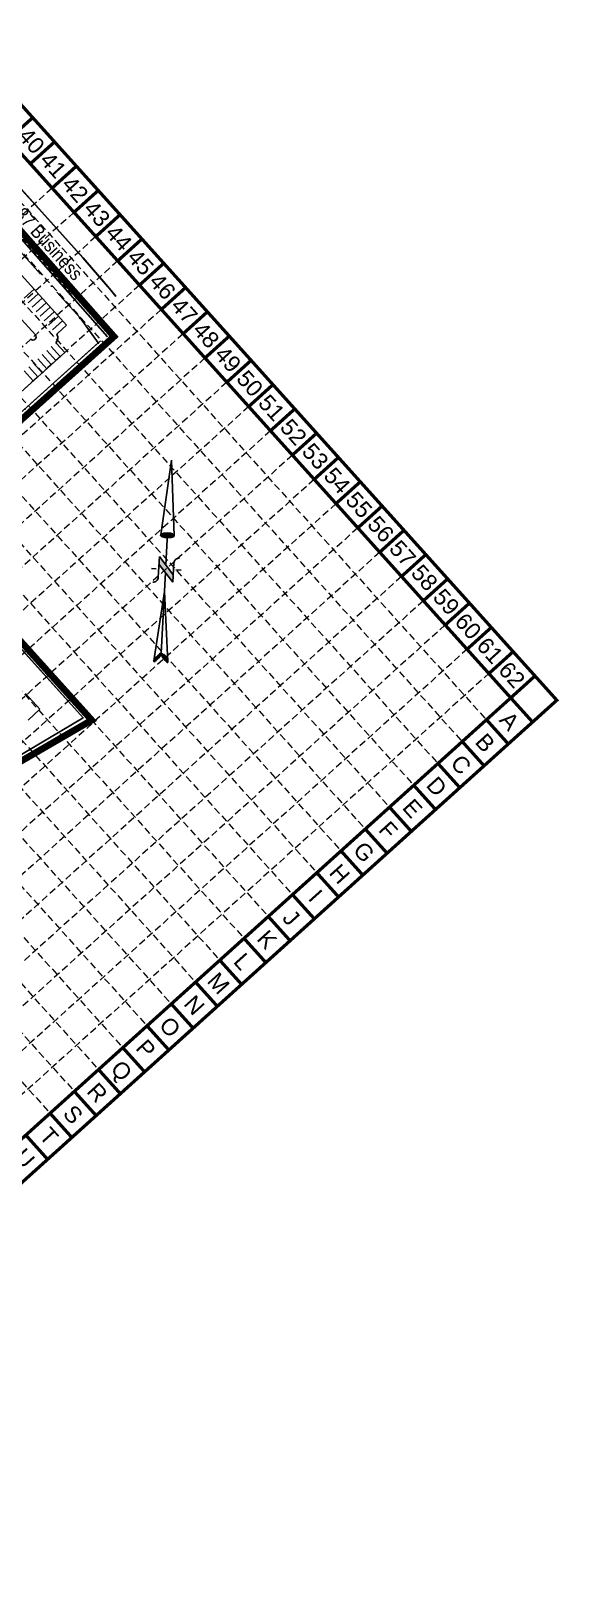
# Model space of a CAD drawing. Header units: inches. Extents: x 5194 to 8721, y 2249 to 5862.
# Drawn here: x 7935 to 8721, y 2249 to 4545 of the extents above; entities that cross this region are included whole.
import ezdxf
from ezdxf.enums import TextEntityAlignment as Align

# ---------------------------------------------------------------- set-up
doc = ezdxf.new("R2010")
doc.units = ezdxf.units.IN
doc.header["$LTSCALE"] = 60
doc.header["$MEASUREMENT"] = 0
for name, pattern in [('03139 TOPO$0$PL2', [2.85, 2.25, -0.2, 0, -0.2, 0, -0.2]), ('DASHED2', [0.375, 0.25, -0.125]), ('HIDDEN', [0.375, 0.25, -0.125]), ('HIDDEN2', [0.1875, 0.125, -0.0625])]:
    doc.linetypes.add(name, pattern=pattern)
for name, color, linetype in [('03139 BASE$0$A1-FLOR-OUTLINE', 7, 'Continuous'), ('03139 BASE$0$AS-FENCE', 7, 'FENCELINE1'), ('03139 BASE$0$CCURB', 7, 'Continuous'), ('03139 BASE$0$CSTRIPE', 8, 'Continuous'), ('03139 TOPO$0$BNDRY-HS-1', 7, '03139 TOPO$0$PL2'), ('03139 TOPO$0$BNDRY65', 7, '03139 TOPO$0$PL2'), ('03139 TOPO$0$EP', 7, 'Continuous'), ('03139 TOPO$0$EP2', 7, 'Continuous'), ('03139 TOPO$0$IRON-SYM', 8, 'Continuous'), ('03139 TOPO$0$STREETNAMES', 7, 'Continuous'), ('BASE', 7, 'Continuous'), ('CSAWCUT', 7, 'HIDDEN2'), ('grid', 254, 'HIDDEN'), ('LIMITS OF DISTURBANCE', 1, 'Continuous'), ('NARROW', 7, 'Continuous')]:
    doc.layers.add(name, color=color, linetype=linetype)
doc.styles.add('ARIAL', font='ARIAL.TTF', dxfattribs={"width": 0.875})
doc.styles.get("Standard").update_dxf_attribs({"font": 'ARIAL.TTF'})
doc.linetypes.add('FENCELINE1', pattern='A,0.25,-0.1,[133,ltypeshp.shx,S=0.1,R=0,X=-0.1,Y=0],-0.1,1', length=1.45)

# ---------------------------------------------------------------- blocks, each defined once
blk = doc.blocks.new('03139 TOPO$0$ip')
for radius in [0.05, 0.0375]:
    blk.add_circle((0, 0), radius)
blk = doc.blocks.new('North Arrow')
at = {"layer": 'NARROW'}
for p, q in [((32.43, 3.06), (32.43, 4.63)), ((0, 0), (22.36, 2)), ((0, 0), (22.33, -2.02)), ((28.77, -2.09), (34.02, 2.32)), ((36.18, 2.33), (30.46, 2.33)), ((36.16, 2.32), (31.04, -2.09)), ((39.1, 0.01), (59.96, 2.11)), ((31.2, -0.05), (21.66, -0.05)), ((21.66, -0.05), (21.66, -0.05)), ((28.77, -2.09), (34.95, -2.09)), ((32.43, -4.26), (32.43, -2.8)), ((57.45, -0.05), (33.41, -0.05)), ((59.83, -2.14), (39.04, -0.01)), ((57.69, -0.03), (57.77, -0.01)), ((57.77, -0.05), (57.69, -0.03))]:
    blk.add_line(p, q, dxfattribs=at)
blk.add_lwpolyline([(22.36, -2.03), (22.59, -1.93, 0.091577), (22.87, -1.44, 0.048306), (23.03, -0.75), (23.07, -0.01), (23.01, 0.82, 0.048306), (22.87, 1.42, 0.091577), (22.59, 1.91), (22.36, 2.01), (22.14, 1.91, 0.091577), (21.86, 1.42, 0.048306), (21.72, 0.82), (21.66, -0.01), (21.72, -0.83, 0.048306), (21.86, -1.44, 0.091577), (22.14, -1.93)], format="xyb", close=True, dxfattribs=at)
for points in [[(57.46, -0.03), (57.44, 0.08, -0.066818), (57.67, 0.47, -0.03073), (58.01, 0.84), (58.52, 1.29), (59.07, 1.7, -0.03073), (59.5, 1.95, -0.066818), (59.93, 2.1), (60.04, 2.06)], [(60.04, 2.06), (60.05, 1.95, -0.066818), (59.82, 1.56, -0.03073), (59.43, 1.14), (58.97, 0.74), (58.42, 0.33, -0.03073), (57.99, 0.08, -0.036692), (57.76, -0.02)], [(57.46, -0.04), (57.44, -0.15, 0.066818), (57.67, -0.54, 0.03073), (58.01, -0.9), (58.52, -1.36), (59.07, -1.77, 0.03073), (59.5, -2.02, 0.066818), (59.93, -2.17), (60.04, -2.13)], [(60.04, -2.13), (60.05, -2.01, 0.066818), (59.82, -1.63, 0.03073), (59.43, -1.2), (58.97, -0.8), (58.42, -0.4, 0.03073), (57.99, -0.15, 0.036692), (57.76, -0.05)]]:
    blk.add_lwpolyline(points, format="xyb", dxfattribs=at)
for centre, start, end in [((30.46, 3.86), 178.8769, 270), ((34.95, -3.62), 358.8769, 90)]:
    blk.add_arc(centre, 1.53, start, end, dxfattribs=at)
for points in [[(23.03, -0.76), (21.67, -0.05), (23.07, -0.05), (21.72, 0.82)], [(23.07, -0.05), (21.72, 0.82), (23.02, 0.75), (21.85, 1.42)], [(23.02, 0.75), (21.85, 1.42), (22.87, 1.44), (22.14, 1.91)], [(22.87, 1.44), (22.14, 1.91), (22.59, 1.91), (22.36, 2)], [(31.05, -2.09), (36.15, 2.36), (28.75, -2.06), (34.01, 2.36)], [(57.44, 0.08), (57.7, -0.01), (57.5, 0.21), (57.77, -0.01)], [(57.45, -0.04), (57.69, -0.02), (57.44, 0.08), (57.7, -0.01)], [(57.5, 0.21), (57.77, -0.01), (57.6, 0.39), (57.94, 0.06)], [(57.6, 0.39), (57.94, 0.06), (57.68, 0.5), (58.07, 0.13)], [(57.68, 0.5), (58.07, 0.13), (57.84, 0.66), (58.29, 0.26)], [(57.84, 0.66), (58.29, 0.26), (58.03, 0.86), (58.52, 0.41)], [(58.03, 0.86), (58.52, 0.41), (58.26, 1.07), (58.73, 0.57)], [(58.26, 1.07), (58.73, 0.57), (58.52, 1.3), (59.05, 0.81)], [(58.52, 1.3), (59.05, 0.81), (58.7, 1.42), (59.26, 0.99)], [(59.26, 1), (58.69, 1.42), (59.45, 1.15), (59, 1.65)], [(59.45, 1.15), (59, 1.65), (59.62, 1.34), (59.28, 1.82)], [(59.62, 1.34), (59.28, 1.82), (59.81, 1.55), (59.49, 1.95)], [(59.81, 1.55), (59.49, 1.95), (59.93, 1.73), (59.69, 2.04)], [(59.93, 1.73), (59.69, 2.04), (60.05, 1.94), (59.93, 2.1)], [(60.05, 1.94), (59.93, 2.1), (60.04, 2.06)], [(22.87, -1.44), (21.72, -0.87), (23.03, -0.76), (21.67, -0.05)], [(22.58, -1.93), (21.86, -1.45), (22.87, -1.44), (21.72, -0.87)], [(22.36, -2.01), (22.14, -1.93), (22.58, -1.93), (21.86, -1.45)], [(57.44, -0.14), (57.69, -0.02), (57.45, -0.04), (57.69, -0.02)], [(57.46, -0.19), (57.7, -0.03), (57.44, -0.14), (57.69, -0.02)], [(57.53, -0.33), (57.76, -0.05), (57.46, -0.19), (57.7, -0.03)], [(57.63, -0.48), (57.9, -0.1), (57.53, -0.33), (57.76, -0.05)], [(57.78, -0.66), (58.09, -0.2), (57.63, -0.48), (57.9, -0.1)], [(57.97, -0.87), (58.34, -0.35), (57.78, -0.66), (58.09, -0.2)], [(58.24, -1.11), (58.61, -0.54), (57.97, -0.87), (58.34, -0.35)], [(58.61, -1.43), (58.93, -0.77), (58.24, -1.11), (58.61, -0.54)], [(58.91, -1.64), (59.2, -1), (58.61, -1.43), (58.93, -0.77)], [(59.12, -1.79), (59.57, -1.36), (58.92, -1.65), (59.2, -1.01)], [(59.35, -1.93), (59.81, -1.62), (59.12, -1.79), (59.57, -1.36)], [(59.54, -1.32), (59.41, -1.18), (59.21, -1.01)], [(59.58, -2.05), (59.93, -1.79), (59.35, -1.93), (59.81, -1.62)], [(59.78, -2.13), (60.05, -2.01), (59.58, -2.05), (59.93, -1.79)], [(59.92, -2.17), (60.04, -2.13), (59.78, -2.13), (60.05, -2.01)]]:
    blk.add_solid(points, dxfattribs=at)

msp = doc.modelspace()

# ---------------------------------------------------------------- linework, layer by layer
at = {"layer": '03139 BASE$0$A1-FLOR-OUTLINE'}
for p, q in [((7927.4, 3561.2), (7948.8, 3537.5)), ((7948.8, 3537.5), (7931, 3521.4))]:
    msp.add_line(p, q, dxfattribs=at)
at = {"layer": '03139 BASE$0$AS-FENCE', "ltscale": 0.25}
for p, q in [((7745.4, 3821.1), (8038.9, 4084.8)), ((8013.1, 3524.7), (7745.4, 3821.1)), ((7763.2, 3376.7), (8013.1, 3524.7))]:
    msp.add_line(p, q, dxfattribs=at)
at = {"layer": '03139 BASE$0$CCURB'}
for p, q in [((7885.6, 4221.5), (7988.1, 4107.9)), ((7921.2, 4116.4), (7941.9, 4093.4)), ((7988.1, 4107.9), (7974.7, 4095.7)), ((7985.6, 4067.5), (7811.8, 3910.7)), ((7973.5, 4080.9), (7985.6, 4067.5))]:
    msp.add_line(p, q, dxfattribs=at)
for centre, radius, start, end in [((7938.6, 4090.4), 4.5, 222.0636, 42.0636), ((7967.5, 4088.9), 8, 317.8028, 32.2635), ((7976, 4094.3), 2, 132.0636, 212.2635), ((7975, 4082.2), 2, 137.8028, 222.0636)]:
    msp.add_arc(centre, radius, start, end, dxfattribs=at)
at = {"layer": '03139 BASE$0$CSTRIPE'}
for p, q in [((7939.9, 4161.4), (7925.1, 4148)), ((7945.9, 4154.7), (7931.1, 4141.3)), ((7952, 4148), (7937.1, 4134.6)), ((7958, 4141.3), (7943.1, 4127.9)), ((7964, 4134.6), (7949.2, 4121.2)), ((7970, 4127.9), (7955.2, 4114.6)), ((7976.1, 4121.3), (7961.2, 4107.9)), ((7982.1, 4114.6), (7967.3, 4101.2)), ((7952.1, 4064.2), (7965.5, 4049.4)), ((7958.8, 4070.3), (7972.2, 4055.4)), ((7965.5, 4076.3), (7978.9, 4061.4)), ((7932.1, 4046.1), (7945.5, 4031.3)), ((7938.8, 4052.2), (7952.2, 4037.3)), ((7945.4, 4058.2), (7958.8, 4043.3)), ((7925.4, 4040.1), (7938.8, 4025.3))]:
    msp.add_line(p, q, dxfattribs=at)
at = {"layer": '03139 TOPO$0$BNDRY-HS-1'}
for p, q in [((7744.4, 4410.8), (8008.3, 4118.8)), ((8008.3, 4118.8), (8035.4, 4081.7)), ((8035.4, 4081.7), (7745.1, 3820.8)), ((8013.3, 3524.5), (7824.7, 3733.5))]:
    msp.add_line(p, q, dxfattribs=at)
at = {"layer": '03139 TOPO$0$BNDRY65'}
msp.add_line((8013.1, 3524.7), (7763.2, 3376.7), dxfattribs=at)
at = {"layer": '03139 TOPO$0$EP'}
msp.add_line((7845.9, 4320.6), (8049.4, 4090.6), dxfattribs=at)
at = {"layer": '03139 TOPO$0$EP2'}
for p, q in [((7907.8, 4323.9), (7946.8, 4281)), ((7908.2, 4324.3), (7947.2, 4281.3)), ((7982.2, 4241.5), (7946.8, 4281)), ((7982.6, 4241.8), (7947.2, 4281.3)), ((7982.2, 4241.5), (8012.7, 4207.7)), ((7982.6, 4241.8), (8013.1, 4208)), ((8012.7, 4207.7), (8049.5, 4165.1)), ((8013.1, 4208), (8049.8, 4165.5)), ((8049.5, 4165.2), (8061.5, 4150.6)), ((8049.8, 4165.5), (8061.8, 4151))]:
    msp.add_line(p, q, dxfattribs=at)
at = {"layer": 'BASE', "color": 9}
msp.add_line((8648.7, 3554.5), (7278.8, 2320.8), dxfattribs=at)
at = {"layer": 'BASE', "const_width": 4.85}
for points in [[(5197.3, 4559.4), (7275.2, 2252.3), (8717.2, 3551), (6639.3, 5858.1)], [(5265.7, 4555.9), (7278.8, 2320.6), (8648.7, 3554.5), (6636.1, 5789.3)]]:
    msp.add_lwpolyline(points, close=True, dxfattribs=at)
for points in [[(7901.9, 4383.7), (7938, 4416.2)], [(7934.4, 4347.6), (7970.4, 4380.1)], [(7966.9, 4311.6), (8002.9, 4344.1)], [(7999.3, 4275.5), (8035.4, 4308)], [(8031.8, 4239.5), (8067.8, 4272)], [(8064.3, 4203.4), (8100.3, 4235.9)], [(8096.7, 4167.4), (8132.8, 4199.9)], [(8129.2, 4131.3), (8165.3, 4163.8)], [(8161.7, 4095.3), (8197.7, 4127.8)], [(8194.1, 4059.2), (8230.2, 4091.7)], [(8226.6, 4023.2), (8262.7, 4055.7)], [(8259.1, 3987.1), (8295.1, 4019.6)], [(8291.5, 3951.1), (8327.6, 3983.6)], [(8324, 3915), (8360.1, 3947.5)], [(8356.5, 3879), (8392.5, 3911.5)], [(8388.9, 3842.9), (8425, 3875.4)], [(8421.4, 3806.9), (8457.5, 3839.4)], [(8453.9, 3770.8), (8489.9, 3803.3)], [(8486.3, 3734.8), (8522.4, 3767.3)], [(8518.8, 3698.7), (8554.9, 3731.2)], [(8551.3, 3662.7), (8587.3, 3695.2)], [(8583.7, 3626.6), (8619.8, 3659.1)], [(8616.2, 3590.6), (8652.3, 3623.1)], [(8648.7, 3554.5), (8684.7, 3587)], [(8681.2, 3518.5), (8648.7, 3554.5)], [(8681.2, 3518.5), (8717.2, 3551)], [(8645.1, 3486), (8612.6, 3522.1)], [(8609.1, 3453.6), (8576.6, 3489.6)], [(8573, 3421.1), (8540.5, 3457.1)], [(8537, 3388.6), (8504.5, 3424.7)], [(8500.9, 3356.2), (8468.4, 3392.2)], [(8464.9, 3323.7), (8432.4, 3359.7)], [(8428.8, 3291.2), (8396.3, 3327.3)], [(8392.8, 3258.8), (8360.3, 3294.8)], [(8356.7, 3226.3), (8324.2, 3262.3)], [(8320.7, 3193.8), (8288.2, 3229.9)], [(8284.6, 3161.4), (8252.1, 3197.4)], [(8248.6, 3128.9), (8216.1, 3164.9)], [(8212.5, 3096.4), (8180, 3132.5)], [(8176.5, 3064), (8144, 3100)], [(8140.4, 3031.5), (8107.9, 3067.5)], [(8104.4, 2999), (8071.9, 3035.1)], [(8068.3, 2966.6), (8035.8, 3002.6)], [(8032.3, 2934.1), (7999.8, 2970.1)], [(7996.2, 2901.6), (7963.7, 2937.7)], [(7960.2, 2869.1), (7927.7, 2905.2)]]:
    msp.add_lwpolyline(points, dxfattribs=at)
at = {"layer": 'CSAWCUT'}
msp.add_line((7994.6, 4152.4), (7995.7, 4153.4), dxfattribs=at)
at = {"layer": 'CSAWCUT', "flags": 128}
msp.add_lwpolyline([(6932.1, 5355.2), (6938.4, 5348.1), (7060.2, 5212.6), (7207.4, 5049.5), (7250.5, 5002.3), (7279.3, 4973.7), (7316.8, 4927.5), (7391, 4833.5), (7426, 4787.3), (7479.3, 4722), (7521.4, 4672.9), (7568.8, 4630.2), (7659.6, 4530.4), (7756.3, 4423), (7804.1, 4369.1), (7847.1, 4321.6), (7942.6, 4213.4), (7995.7, 4153.4)], dxfattribs=at)
at = {"layer": 'grid', "color": 252, "linetype": 'HIDDEN', "lineweight": 0, "ltscale": 0.7}
for p, q in [((6600.7, 5755.7), (8613.7, 3520.6)), ((6564.7, 5723.2), (8577.7, 3488.2)), ((6528.6, 5690.8), (8541.6, 3455.7)), ((6491.5, 5659.7), (8504.5, 3424.7)), ((6455.4, 5627.3), (8468.4, 3392.2)), ((6419.4, 5594.8), (8432.4, 3359.7)), ((6383.3, 5562.3), (8396.3, 3327.3)), ((6347.3, 5529.9), (8360.3, 3294.8)), ((6311.3, 5497.4), (8324.2, 3262.3)), ((6275.2, 5464.9), (8288.2, 3229.9)), ((6239.2, 5432.5), (8252.1, 3197.4)), ((6203.1, 5400), (8216.1, 3164.9)), ((6167.1, 5367.5), (8180, 3132.5)), ((6131, 5335.1), (8144, 3100)), ((6095, 5302.6), (8107.9, 3067.5)), ((6058.9, 5270.1), (8071.9, 3035.1)), ((6022.9, 5237.7), (8035.8, 3002.6)), ((5986.8, 5205.2), (7999.8, 2970.1)), ((5950.8, 5172.7), (7963.7, 2937.7)), ((7966.9, 4311.6), (6705, 3175.1)), ((7999.3, 4275.5), (6737.4, 3139)), ((8031.8, 4239.5), (6769.9, 3103)), ((8064.3, 4203.4), (6802.4, 3066.9)), ((8096.7, 4167.4), (6834.8, 3030.9)), ((8129.2, 4131.3), (6867.3, 2994.8)), ((8161.7, 4095.3), (6899.8, 2958.8)), ((8194.1, 4059.2), (6932.3, 2922.7)), ((8226.6, 4023.2), (6964.7, 2886.7)), ((8259.1, 3987.1), (6997.2, 2850.6)), ((8291.5, 3951.1), (7029.7, 2814.6)), ((8324, 3915), (7062.1, 2778.5)), ((8356.5, 3879), (7094.6, 2742.5)), ((8388.9, 3842.9), (7127.1, 2706.4)), ((8421.4, 3806.9), (7159.5, 2670.4)), ((8453.9, 3770.8), (7192, 2634.3)), ((8486.3, 3734.8), (7224.5, 2598.3)), ((8518.8, 3698.7), (7256.9, 2562.2)), ((8551.3, 3662.7), (7289.4, 2526.2)), ((8584.3, 3627.2), (7321.8, 2490.2)), ((8616.8, 3591.2), (7354.3, 2454.2))]:
    msp.add_line(p, q, dxfattribs=at)
at = {"layer": 'LIMITS OF DISTURBANCE', "linetype": 'DASHED2', "ltscale": 3, "const_width": 10}
msp.add_lwpolyline([(7505.7, 4717.1), (8058.8, 4091), (7756.4, 3819.9), (8025.7, 3521.4), (7769.2, 3372.6), (7805.1, 3052.3), (7689, 2984.4), (7563.4, 3133.8), (7398.9, 2841.9), (7303.8, 2927.6), (7279.3, 2933.9), (7266.5, 2961.5), (6650.3, 3518), (6376.6, 3695.7), (6145.6, 3844.4), (6034.8, 3953.5), (5925.8, 4098.4), (5695.4, 4406.8), (5633.9, 4484.3), (5666.6, 4511), (5687.4, 4483.9), (5709.8, 4451.9), (5865.8, 4538.3), (5790, 4632.3)], dxfattribs=at)

# ---------------------------------------------------------------- block references
at = {"xscale": 5.000000000000269, "yscale": 5.000000000000227, "zscale": 5, "rotation": 266.9999999999998}
msp.add_blockref('North Arrow', (8144.2, 3907.5), dxfattribs=at)
at = {"layer": '03139 TOPO$0$IRON-SYM', "xscale": 15, "yscale": 15, "zscale": 15}
for p in [(8008.3, 4118.8), (8035.4, 4081.7)]:
    msp.add_blockref('03139 TOPO$0$ip', p, dxfattribs=at)

# ---------------------------------------------------------------- texts
at = {"layer": '03139 TOPO$0$STREETNAMES', "style": 'ARIAL', "width": 0.875}
msp.add_text('US HWY 287 Business', height=20, rotation=312.0592, dxfattribs=at).set_placement((7831.1, 4359.1))
at = {"layer": 'BASE'}
for s, height, p in [('40', 24.26, (7936.2, 4381.9)), ('41', 24.26, (7968.7, 4345.8)), ('42', 24.26, (8001.1, 4309.8)), ('43', 24.26, (8033.6, 4273.7)), ('44', 24.26, (8066.1, 4237.7)), ('45', 24.26, (8098.5, 4201.6)), ('46', 24.26, (8131, 4165.6)), ('47', 24.26, (8163.5, 4129.5)), ('48', 24.26, (8195.9, 4093.5)), ('49', 24.26, (8228.4, 4057.4)), ('50', 24.26, (8260.9, 4021.4)), ('51', 24.26, (8293.3, 3985.4)), ('52', 24.26, (8325.8, 3949.3)), ('53', 24.26, (8358.3, 3913.3)), ('54', 24.26, (8390.7, 3877.2)), ('55', 24.26, (8423.2, 3841.2)), ('56', 24.26, (8455.7, 3805.1)), ('57', 24.26, (8488.1, 3769.1)), ('58', 24.26, (8520.6, 3733)), ('59', 24.26, (8553.1, 3697)), ('60', 24.26, (8585.5, 3660.9)), ('61', 24.26, (8618, 3624.9)), ('62', 24.26, (8650.5, 3588.8)), ('A', 24.3, (8646.9, 3520.3)), ('B', 24.3, (8610.8, 3487.8)), ('C', 24.3, (8574.8, 3455.4)), ('D', 24.3, (8538.7, 3422.9)), ('E', 24.3, (8502.7, 3390.4)), ('F', 24.3, (8466.6, 3358)), ('G', 24.3, (8430.6, 3325.5)), ('H', 24.3, (8394.5, 3293)), ('I', 24.3, (8358.5, 3260.6)), ('J', 24.3, (8322.4, 3228.1)), ('K', 24.3, (8286.4, 3195.6)), ('L', 24.3, (8250.3, 3163.1)), ('M', 24.3, (8214.3, 3130.7)), ('N', 24.3, (8178.3, 3098.2)), ('O', 24.3, (8142.2, 3065.7)), ('P', 24.3, (8106.2, 3033.3)), ('Q', 24.3, (8070.1, 3000.8)), ('R', 24.3, (8034.1, 2968.3)), ('S', 24.3, (7998, 2935.9)), ('T', 24.3, (7962, 2903.4)), ('U', 24.3, (7925.9, 2870.9))]:
    msp.add_text(s, height=height, rotation=312.0075, dxfattribs=at).set_placement(p, align=Align.MIDDLE_CENTER)

doc.saveas('drawing.dxf')
